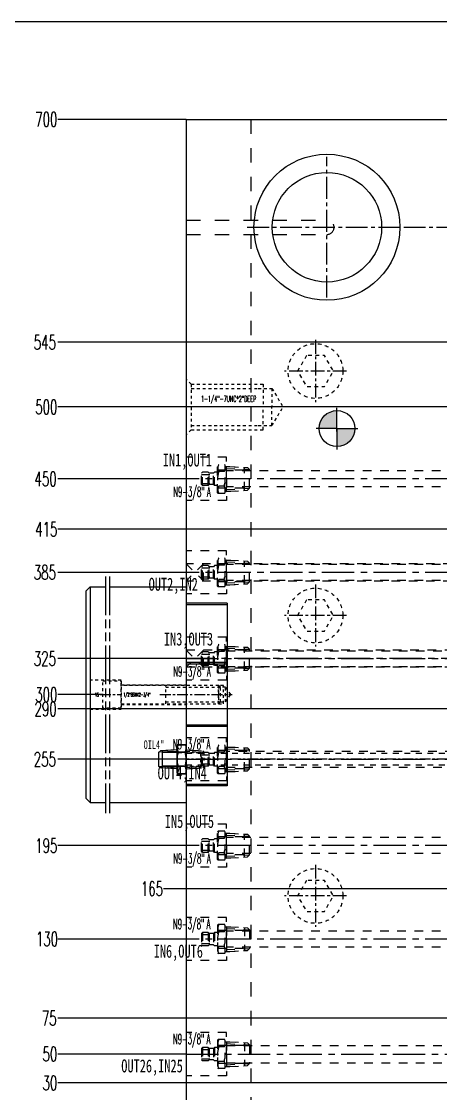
# Model space of a CAD drawing. Extents: x 14103 to 19353, y -3233 to 932.
# Drawn here: x 16540 to 16832, y 187 to 932 of the extents above; entities that cross this region are included whole.
import ezdxf

# ---------------------------------------------------------------- set-up
doc = ezdxf.new("R2010")
doc.units = 0
doc.header["$LTSCALE"] = 20
doc.header["$MEASUREMENT"] = 0
for name, pattern in [('CENTER', [0.6, 0.375, -0.075, 0.075, -0.075]), ('CENTER2', [28.575, 19.05, -3.175, 3.175, -3.175]), ('DASHED', [0.2, 0.1, -0.1]), ('HIDDEN', [0.2, 0.1, -0.1]), ('PHANTOM', [0.8, 0.45, -0.05, 0.1, -0.05, 0.1, -0.05])]:
    doc.linetypes.add(name, pattern=pattern)
doc.layers.get('DEFPOINTS').update_dxf_attribs({"linetype": 'CONTINUOUS'})
for name, color, linetype in [('CONTINUOUS', 7, 'CONTINUOUS'), ('DIM', 3, 'CONTINUOUS'), ('HIDDEN', 2, 'HIDDEN'), ('OIL', 7, 'CONTINUOUS'), ('SCREW', 7, 'CONTINUOUS'), ('WATER', 9, 'HIDDEN'), ('water-2', 7, 'CONTINUOUS')]:
    doc.layers.add(name, color=color, linetype=linetype)
doc.styles.add('lxy1', font='txt.shx', dxfattribs={"width": 0.5, "bigfont": 'bigfont.shx'})
doc.styles.add('lxy2', font='txt.shx', dxfattribs={"width": 0.6})
doc.styles.add('LXY4', font='simplex.shx', dxfattribs={"width": 0.7, "height": 6})
doc.styles.get("Standard").update_dxf_attribs({"font": 'txt.shx', "width": 0.5, "bigfont": 'hztxt.shx'})
doc.dimstyles.new('10', dxfattribs={"dimtxt": 10, "dimasz": 5, "dimexe": 2.5, "dimexo": 0, "dimgap": 1, "dimtad": 0, "dimdsep": 46, "dimtxsty": 'lxy2', "dimcen": -3, "dimclrd": 113, "dimclre": 113, "dimclrt": 3, "dimazin": 2, "dimtfac": 1, "dimtofl": 0, "dimtmove": 0, "dimatfit": 3, "dimfxl": 1, "dimtolj": 1, "dimtzin": 0, "dimarcsym": 0})

# ---------------------------------------------------------------- blocks, each defined once
blk = doc.blocks.new('AC_LXY_BLK12')
at = {"layer": 'SCREW', "color": 1, "linetype": 'CENTER'}
for p, q in [((0, 17), (0, -17)), ((17, 0), (-17, 0))]:
    blk.add_line(p, q, dxfattribs=at)
at = {"layer": 'SCREW', "color": 2, "linetype": 'HIDDEN', "flags": 128}
blk.add_lwpolyline([(-4.91, 8.5), (-9.81, 0), (-4.91, -8.5), (4.91, -8.5), (9.81, 0), (4.91, 8.5)], close=True, dxfattribs=at)
at = {"layer": 'SCREW', "color": 2, "linetype": 'HIDDEN'}
blk.add_circle((0, 0), 15, dxfattribs=at)
blk = doc.blocks.new('*D97')
at = {"layer": 'DEFPOINTS', "color": 0}
for p in [(16564.92, 864.09), (16654.36, 864.09), (17204.36, 164.09)]:
    blk.add_point(p, dxfattribs=at)
at = {"layer": 'DIM', "color": 113, "lineweight": -2}
blk.add_line((16654.36, 864.09), (16564.92, 864.09), dxfattribs=at)
at = {"layer": 'DIM', "color": 3, "insert": (16556.92, 864.09), "char_height": 10, "attachment_point": 5, "style": 'lxy2'}
blk.add_mtext('\\A1;700', dxfattribs=at)
blk = doc.blocks.new('*D88')
at = {"layer": 'DEFPOINTS', "color": 0}
for p in [(16564.92, 709.09), (16854.36, 709.09), (17204.36, 164.09)]:
    blk.add_point(p, dxfattribs=at)
at = {"layer": 'DIM', "color": 113, "lineweight": -2}
blk.add_line((16854.36, 709.09), (16564.92, 709.09), dxfattribs=at)
at = {"layer": 'DIM', "color": 3, "insert": (16555.92, 709.09), "char_height": 10, "attachment_point": 5, "style": 'lxy2'}
blk.add_mtext('\\A1;545', dxfattribs=at)
blk = doc.blocks.new('*D283')
at = {"layer": 'DEFPOINTS', "color": 0}
for p in [(16638.46, 329.09), (16877.93, 329.09), (17204.36, 164.09)]:
    blk.add_point(p, dxfattribs=at)
at = {"layer": 'DIM', "color": 113, "lineweight": -2}
blk.add_line((16877.93, 329.09), (16638.46, 329.09), dxfattribs=at)
at = {"layer": 'DIM', "color": 3, "insert": (16630.46, 329.09), "char_height": 10, "attachment_point": 5, "style": 'lxy2'}
blk.add_mtext('\\A1;165', dxfattribs=at)
blk = doc.blocks.new('*D101')
at = {"layer": 'DEFPOINTS', "color": 0}
for p in [(16564.92, 359.09), (16661.38, 359.09), (17204.36, 164.09)]:
    blk.add_point(p, dxfattribs=at)
at = {"layer": 'DIM', "color": 113, "lineweight": -2}
blk.add_line((16661.38, 359.09), (16564.92, 359.09), dxfattribs=at)
at = {"layer": 'DIM', "color": 3, "insert": (16556.92, 359.09), "char_height": 10, "attachment_point": 5, "style": 'lxy2'}
blk.add_mtext('\\A1;195', dxfattribs=at)
blk = doc.blocks.new('*D100')
at = {"layer": 'DEFPOINTS', "color": 0}
for p in [(16564.92, 419.09), (16654.36, 419.09), (17204.36, 164.09)]:
    blk.add_point(p, dxfattribs=at)
at = {"layer": 'DIM', "color": 113, "lineweight": -2}
blk.add_line((16654.36, 419.09), (16564.92, 419.09), dxfattribs=at)
at = {"layer": 'DIM', "color": 3, "insert": (16555.92, 419.09), "char_height": 10, "attachment_point": 5, "style": 'lxy2'}
blk.add_mtext('\\A1;255', dxfattribs=at)
blk = doc.blocks.new('*D99')
at = {"layer": 'DEFPOINTS', "color": 0}
for p in [(16564.92, 489.09), (16654.36, 489.09), (17204.36, 164.09)]:
    blk.add_point(p, dxfattribs=at)
at = {"layer": 'DIM', "color": 113, "lineweight": -2}
blk.add_line((16654.36, 489.09), (16564.92, 489.09), dxfattribs=at)
at = {"layer": 'DIM', "color": 3, "insert": (16555.92, 489.09), "char_height": 10, "attachment_point": 5, "style": 'lxy2'}
blk.add_mtext('\\A1;325', dxfattribs=at)
blk = doc.blocks.new('*D98')
at = {"layer": 'DEFPOINTS', "color": 0}
for p in [(16564.92, 549.09), (16661.38, 549.09), (17204.36, 164.09)]:
    blk.add_point(p, dxfattribs=at)
at = {"layer": 'DIM', "color": 113, "lineweight": -2}
blk.add_line((16661.38, 549.09), (16564.92, 549.09), dxfattribs=at)
at = {"layer": 'DIM', "color": 3, "insert": (16555.92, 549.09), "char_height": 10, "attachment_point": 5, "style": 'lxy2'}
blk.add_mtext('\\A1;385', dxfattribs=at)
blk = doc.blocks.new('*D96')
at = {"layer": 'DEFPOINTS', "color": 0}
for p in [(16564.92, 614.09), (16661.38, 614.09), (17204.36, 164.09)]:
    blk.add_point(p, dxfattribs=at)
at = {"layer": 'DIM', "color": 113, "lineweight": -2}
blk.add_line((16661.38, 614.09), (16564.92, 614.09), dxfattribs=at)
at = {"layer": 'DIM', "color": 3, "insert": (16556.42, 614.09), "char_height": 10, "attachment_point": 5, "style": 'lxy2'}
blk.add_mtext('\\A1;450', dxfattribs=at)
blk = doc.blocks.new('*D95')
at = {"layer": 'DEFPOINTS', "color": 0}
for p in [(16564.92, 464.09), (16596.36, 464.09), (17204.36, 164.09)]:
    blk.add_point(p, dxfattribs=at)
at = {"layer": 'DIM', "color": 113, "lineweight": -2}
blk.add_line((16596.36, 464.09), (16564.92, 464.09), dxfattribs=at)
at = {"layer": 'DIM', "color": 3, "insert": (16556.92, 464.09), "char_height": 10, "attachment_point": 5, "style": 'lxy2'}
blk.add_mtext('\\A1;300', dxfattribs=at)
blk = doc.blocks.new('*D94')
at = {"layer": 'DEFPOINTS', "color": 0}
for p in [(16564.92, 579.09), (16877.93, 579.09), (17204.36, 164.09)]:
    blk.add_point(p, dxfattribs=at)
at = {"layer": 'DIM', "color": 113, "lineweight": -2}
for p, q in [((16574.92, 579.09), (16564.92, 579.09)), ((16584.92, 579.09), (16574.92, 579.09)), ((16877.93, 579.09), (16584.92, 579.09))]:
    blk.add_line(p, q, dxfattribs=at)
at = {"layer": 'DIM', "color": 3, "insert": (16556.92, 579.09), "char_height": 10, "attachment_point": 5, "style": 'lxy2'}
blk.add_mtext('\\A1;415', dxfattribs=at)
blk = doc.blocks.new('*D89')
at = {"layer": 'DEFPOINTS', "color": 0}
for p in [(16564.92, 664.09), (16900.36, 664.09), (17204.36, 164.09)]:
    blk.add_point(p, dxfattribs=at)
at = {"layer": 'DIM', "color": 113, "lineweight": -2}
blk.add_line((16900.36, 664.09), (16564.92, 664.09), dxfattribs=at)
at = {"layer": 'DIM', "color": 3, "insert": (16556.92, 664.09), "char_height": 10, "attachment_point": 5, "style": 'lxy2'}
blk.add_mtext('\\A1;500', dxfattribs=at)
blk = doc.blocks.new('*D87')
at = {"layer": 'DEFPOINTS', "color": 0}
for p in [(16564.92, 454.09), (16924.36, 454.09), (17204.36, 164.09)]:
    blk.add_point(p, dxfattribs=at)
at = {"layer": 'DIM', "color": 113, "lineweight": -2}
blk.add_line((16924.36, 454.09), (16564.92, 454.09), dxfattribs=at)
at = {"layer": 'DIM', "color": 3, "insert": (16556.42, 454.09), "char_height": 10, "attachment_point": 5, "style": 'lxy2'}
blk.add_mtext('\\A1;290', dxfattribs=at)
blk = doc.blocks.new('*D256')
at = {"layer": 'DEFPOINTS', "color": 0}
for p in [(16564.92, 194.09), (16854.36, 194.09), (17204.36, 164.09)]:
    blk.add_point(p, dxfattribs=at)
at = {"layer": 'DIM', "color": 113, "lineweight": -2}
blk.add_line((16854.36, 194.09), (16564.92, 194.09), dxfattribs=at)
at = {"layer": 'DIM', "color": 3, "insert": (16559.42, 194.09), "char_height": 10, "attachment_point": 5, "style": 'lxy2'}
blk.add_mtext('\\A1;30', dxfattribs=at)
blk = doc.blocks.new('*D253')
at = {"layer": 'DEFPOINTS', "color": 0}
for p in [(16564.92, 214.09), (16654.36, 214.09), (17204.36, 164.09)]:
    blk.add_point(p, dxfattribs=at)
at = {"layer": 'DIM', "color": 113, "lineweight": -2}
blk.add_line((16654.36, 214.09), (16564.92, 214.09), dxfattribs=at)
at = {"layer": 'DIM', "color": 3, "insert": (16559.42, 214.09), "char_height": 10, "attachment_point": 5, "style": 'lxy2'}
blk.add_mtext('\\A1;50', dxfattribs=at)
blk = doc.blocks.new('*D102')
at = {"layer": 'DEFPOINTS', "color": 0}
for p in [(16564.92, 294.09), (16661.38, 294.09), (17204.36, 164.09)]:
    blk.add_point(p, dxfattribs=at)
at = {"layer": 'DIM', "color": 113, "lineweight": -2}
blk.add_line((16661.38, 294.09), (16564.92, 294.09), dxfattribs=at)
at = {"layer": 'DIM', "color": 3, "insert": (16557.42, 294.09), "char_height": 10, "attachment_point": 5, "style": 'lxy2'}
blk.add_mtext('\\A1;130', dxfattribs=at)
blk = doc.blocks.new('*D90')
at = {"layer": 'DEFPOINTS', "color": 0}
for p in [(16564.92, 239.09), (16899.36, 239.09), (17204.36, 164.09)]:
    blk.add_point(p, dxfattribs=at)
at = {"layer": 'DIM', "color": 113, "lineweight": -2}
blk.add_line((16899.36, 239.09), (16564.92, 239.09), dxfattribs=at)
at = {"layer": 'DIM', "color": 3, "insert": (16558.92, 239.09), "char_height": 10, "attachment_point": 5, "style": 'lxy2'}
blk.add_mtext('\\A1;75', dxfattribs=at)

msp = doc.modelspace()

# ---------------------------------------------------------------- hatches: boundary and pattern name
at = {"layer": 'CONTINUOUS'}
h = msp.add_hatch(color=4, dxfattribs=at)
h.paths.add_polyline_path([(16759.363, 661.59), (16759.363, 649.09), (16746.863, 649.09, -0.4142136)])
h.paths.add_polyline_path([(16759.363, 649.09), (16771.863, 649.09, -0.4142136), (16759.363, 636.59)])

# ---------------------------------------------------------------- linework, layer by layer
for p, q in [((16654.363, 864.09), (16654.363, -520.91)), ((16654.363, 864.09), (17754.363, 864.09)), ((16587.363, 539.09), (16584.363, 536.09)), ((16587.363, 539.09), (16587.363, 389.09)), ((16587.363, 539.09), (16598.041, 539.09)), ((16601.041, 539.09), (16654.363, 539.09)), ((16584.363, 536.09), (16584.363, 392.09)), ((16682.813, 527.59), (16654.363, 527.59)), ((16682.813, 526.59), (16654.363, 526.59)), ((16682.813, 527.59), (16682.813, 400.59)), ((16682.813, 486.315), (16654.363, 486.315)), ((16682.813, 485.315), (16654.363, 485.315)), ((16682.813, 442.865), (16654.363, 442.865)), ((16682.813, 441.865), (16654.363, 441.865)), ((16682.813, 401.59), (16654.363, 401.59)), ((16682.813, 400.59), (16654.363, 400.59)), ((16587.363, 389.09), (16584.363, 392.09)), ((16587.363, 389.09), (16598.041, 389.09)), ((16601.041, 389.09), (16654.363, 389.09))]:
    msp.add_line(p, q, dxfattribs=at)
at = {"layer": 'CONTINUOUS', "color": 1, "linetype": 'CENTER2', "ltscale": 0.04}
for p, q in [((16752.363, 740.207), (16752.363, 837.973)), ((16696.863, 789.09), (16807.863, 789.09)), ((16805.863, 789.09), (16916.863, 789.09))]:
    msp.add_line(p, q, dxfattribs=at)
at = {"layer": 'CONTINUOUS', "color": 85}
for p, q in [((16759.363, 649.09), (16759.363, 663.59)), ((16759.363, 649.09), (16744.863, 649.09)), ((16759.363, 647.09), (16759.363, 651.09)), ((16759.363, 649.09), (16759.363, 634.59)), ((16759.363, 649.09), (16773.863, 649.09))]:
    msp.add_line(p, q, dxfattribs=at)
at = {"layer": 'CONTINUOUS', "color": 2, "linetype": 'PHANTOM', "ltscale": 3}
for p, q in [((16598.041, 546.284), (16598.041, 381.579)), ((16601.041, 546.284), (16601.041, 381.579))]:
    msp.add_line(p, q, dxfattribs=at)
at = {"layer": 'CONTINUOUS'}
for radius in [50.8, 38.1]:
    msp.add_circle((16752.363, 789.09), radius, dxfattribs=at)
at = {"layer": 'CONTINUOUS', "color": 4}
msp.add_circle((16759.363, 649.09), 12.5, dxfattribs=at)
at = {"layer": 'DIM'}
msp.add_lwpolyline([(14103.26, 932.193), (17841.354, 932.193), (17841.354, -1843.388), (14103.26, -1843.388)], close=True, dxfattribs=at)
at = {"layer": 'HIDDEN', "ltscale": 5}
for p, q in [((16699.363, 864.09), (16699.363, -535.91)), ((16654.363, 794.09), (16752.363, 794.09)), ((16654.363, 784.09), (16752.363, 784.09))]:
    msp.add_line(p, q, dxfattribs=at)
msp.add_arc((16752.363, 789.09), 5, 270, 90, dxfattribs=at)
at = {"layer": 'OIL', "color": 4, "linetype": 'ByBlock'}
for p, q in [((16635.378, 423.962), (16636.377, 425.014)), ((16647.378, 425.59), (16636.377, 425.014)), ((16645.588, 425.52), (16637.853, 425.114)), ((16637.853, 413.066), (16637.853, 425.114)), ((16647.974, 428.775), (16648.37, 429.172)), ((16647.974, 409.405), (16647.974, 428.775)), ((16653.966, 429.172), (16648.37, 429.172)), ((16648.37, 429.172), (16653.966, 429.172)), ((16654.363, 428.775), (16653.966, 429.172)), ((16654.363, 409.405), (16654.363, 428.775)), ((16647.431, 424.592), (16635.378, 423.96)), ((16635.378, 414.219), (16635.378, 423.962)), ((16653.019, 423.786), (16637.853, 423.786)), ((16653.569, 424.131), (16648.767, 424.131)), ((16647.431, 413.589), (16635.378, 414.22)), ((16636.377, 413.167), (16635.378, 414.219)), ((16647.378, 412.59), (16636.377, 413.167)), ((16653.019, 414.394), (16637.853, 414.394)), ((16645.588, 412.661), (16637.853, 413.066)), ((16653.569, 414.049), (16648.767, 414.049)), ((16647.974, 409.405), (16648.37, 409.008)), ((16653.966, 409.008), (16648.37, 409.008)), ((16648.37, 409.008), (16653.966, 409.008)), ((16654.363, 409.405), (16653.966, 409.008))]:
    msp.add_line(p, q, dxfattribs=at)
at = {"layer": 'OIL', "color": 4, "linetype": 'DASHED'}
for p, q in [((16654.958, 425.59), (16665.959, 425.014)), ((16656.749, 425.52), (16664.483, 425.114)), ((16664.483, 413.066), (16664.483, 425.114)), ((16666.958, 423.962), (16665.959, 425.014)), ((16649.317, 423.786), (16664.483, 423.786)), ((16654.906, 424.592), (16666.958, 423.96)), ((16666.958, 414.219), (16666.958, 423.962)), ((16649.317, 414.394), (16664.483, 414.394)), ((16654.906, 413.589), (16666.958, 414.22)), ((16654.958, 412.59), (16665.959, 413.167)), ((16656.749, 412.661), (16664.483, 413.066)), ((16665.959, 413.167), (16666.958, 414.219))]:
    msp.add_line(p, q, dxfattribs=at)
at = {"layer": 'OIL', "color": 1, "linetype": 'CENTER'}
msp.add_line((17076.442, 419.09), (16626.363, 419.09), dxfattribs=at)
at = {"layer": 'OIL', "color": 4, "linetype": 'DASHED', "ltscale": 2}
for p, q in [((17074.363, 423.09), (16654.363, 423.09)), ((17074.363, 415.09), (16654.363, 415.09))]:
    msp.add_line(p, q, dxfattribs=at)
at = {"layer": 'OIL', "color": 4, "linetype": 'ByBlock'}
for centre, radius, start, end in [((16653.838, 426.652), 5.663, 153.569873, 206.430127), ((16648.679, 427.052), 5.696, 329.14697, 21.849855), ((16664.378, 419.09), 16.404, 162.103449, 197.896551), ((16637.958, 419.09), 16.404, 342.103449, 17.896551), ((16653.838, 411.529), 5.663, 153.569873, 206.430127), ((16648.679, 411.128), 5.696, 338.150145, 30.85303)]:
    msp.add_arc(centre, radius, start, end, dxfattribs=at)
at = {"layer": 'SCREW', "color": 2, "linetype": 'HIDDEN'}
for p, q in [((16657.863, 679.965), (16654.363, 683.465)), ((16657.863, 679.965), (16657.863, 648.215)), ((16657.863, 677.065), (16704.466, 677.065)), ((16714.053, 677.065), (16714.053, 664.09)), ((16714.053, 651.115), (16714.053, 664.09)), ((16657.863, 651.115), (16704.466, 651.115)), ((16657.863, 648.215), (16654.363, 644.715)), ((16609.063, 470.94), (16654.363, 470.94)), ((16640.113, 457.74), (16640.113, 470.44)), ((16676.943, 457.74), (16676.943, 470.44)), ((16640.113, 469.17), (16678.213, 469.17)), ((16681.713, 459.01), (16681.713, 469.17)), ((16609.063, 457.24), (16654.363, 457.24)), ((16640.113, 459.01), (16678.213, 459.01))]:
    msp.add_line(p, q, dxfattribs=at)
at = {"layer": 'SCREW', "color": 1, "linetype": 'CENTER'}
for p, q in [((16725.316, 664.09), (16648.029, 664.09)), ((16594.363, 464.09), (16609.063, 464.09)), ((16636.063, 464.09), (16686.379, 464.09))]:
    msp.add_line(p, q, dxfattribs=at)
at = {"layer": 'SCREW', "color": 2, "linetype": 'HIDDEN'}
for points in [[(16657.858, 679.97), (16707.863, 679.97), (16707.863, 664.09)], [(16704.466, 677.065), (16714.053, 677.065), (16721.772, 664.09)], [(16657.858, 648.21), (16707.863, 648.21), (16707.863, 664.09)], [(16704.466, 651.115), (16714.053, 651.115), (16721.772, 664.09)], [(16587.363, 454.065), (16609.063, 454.065), (16609.063, 474.115), (16587.363, 474.115)], [(16609.063, 454.565), (16596.363, 454.565), (16596.363, 473.615), (16609.063, 473.615), (16609.063, 454.565)], [(16609.063, 457.74), (16676.943, 457.74), (16678.213, 459.01), (16678.213, 469.17), (16676.943, 470.44), (16609.063, 470.44)], [(16676.943, 457.74), (16680.213, 457.74), (16680.213, 470.44), (16676.943, 470.44), (16676.943, 457.74)], [(16678.213, 459.01), (16681.713, 459.01), (16685.379, 464.09), (16681.713, 469.17), (16678.213, 469.17)]]:
    msp.add_lwpolyline(points, dxfattribs=at)
at = {"layer": 'WATER', "color": 114, "linetype": 'HIDDEN', "ltscale": 3}
for p, q in [((16682.363, 629.09), (16654.363, 629.09)), ((16682.363, 614.09), (16682.363, 629.09)), ((16665.663, 618.789), (16664.9, 618.026)), ((16665.663, 609.391), (16665.663, 618.789)), ((16669.626, 618.789), (16665.663, 618.789)), ((16669.626, 609.391), (16669.626, 618.789)), ((16669.626, 618.789), (16670.389, 618.026)), ((16674.035, 618.789), (16673.272, 618.026)), ((16674.035, 609.391), (16674.035, 618.789)), ((16676.196, 618.789), (16674.035, 618.789)), ((16676.196, 604.405), (16676.196, 623.775)), ((16676.196, 620.351), (16695.063, 620.351)), ((16680.775, 619.131), (16676.99, 619.131)), ((16681.548, 622.663), (16684.75, 622.663)), ((16682.293, 621.426), (16698.363, 620.584)), ((16682.363, 622.757), (16697.031, 621.989)), ((16682.363, 605.518), (16682.363, 622.663)), ((16684.75, 622.663), (16695.063, 622.122)), ((16695.063, 606.058), (16695.063, 622.122)), ((16698.363, 620.585), (16697.031, 621.989)), ((16698.363, 607.595), (16698.363, 620.585)), ((16664.9, 610.154), (16664.9, 618.026)), ((16673.272, 618.053), (16670.389, 618.053)), ((16670.389, 610.154), (16670.389, 618.026)), ((16673.272, 610.154), (16673.272, 618.026)), ((16682.363, 614.09), (16682.363, 599.09)), ((16665.663, 609.391), (16664.9, 610.154)), ((16669.626, 609.391), (16665.663, 609.391)), ((16669.626, 609.391), (16670.389, 610.154)), ((16673.272, 610.128), (16670.389, 610.128)), ((16674.035, 609.391), (16673.272, 610.154)), ((16676.196, 609.391), (16674.035, 609.391)), ((16676.196, 607.829), (16695.063, 607.829)), ((16676.196, 604.405), (16676.593, 604.008)), ((16681.172, 604.008), (16676.593, 604.008)), ((16680.775, 609.049), (16676.99, 609.049)), ((16681.548, 605.518), (16684.75, 605.518)), ((16682.293, 606.755), (16698.363, 607.597)), ((16682.363, 605.423), (16697.031, 606.192)), ((16684.75, 605.518), (16695.063, 606.058)), ((16697.031, 606.192), (16698.363, 607.595)), ((16682.363, 599.09), (16654.363, 599.09)), ((16682.363, 504.09), (16654.363, 504.09)), ((16682.363, 489.09), (16682.363, 504.09)), ((16665.663, 493.789), (16664.9, 493.026)), ((16664.9, 485.154), (16664.9, 493.026)), ((16669.626, 493.789), (16665.663, 493.789)), ((16665.663, 484.391), (16665.663, 493.789)), ((16669.626, 493.789), (16670.389, 493.026)), ((16669.626, 484.391), (16669.626, 493.789)), ((16673.272, 493.053), (16670.389, 493.053)), ((16670.389, 485.154), (16670.389, 493.026)), ((16674.035, 493.789), (16673.272, 493.026)), ((16673.272, 485.154), (16673.272, 493.026)), ((16676.196, 493.789), (16674.035, 493.789)), ((16674.035, 484.391), (16674.035, 493.789)), ((16676.196, 479.405), (16676.196, 498.775)), ((16676.196, 495.351), (16695.063, 495.351)), ((16680.775, 494.131), (16676.99, 494.131)), ((16681.548, 497.663), (16684.75, 497.663)), ((16682.293, 496.426), (16698.363, 495.584)), ((16682.363, 497.757), (16697.031, 496.989)), ((16682.363, 480.518), (16682.363, 497.663)), ((16684.75, 497.663), (16695.063, 497.122)), ((16695.063, 481.058), (16695.063, 497.122)), ((16698.363, 495.585), (16697.031, 496.989)), ((16698.363, 482.595), (16698.363, 495.585)), ((16665.663, 484.391), (16664.9, 485.154)), ((16669.626, 484.391), (16670.389, 485.154)), ((16673.272, 485.128), (16670.389, 485.128)), ((16674.035, 484.391), (16673.272, 485.154)), ((16682.363, 489.09), (16682.363, 474.09)), ((16669.626, 484.391), (16665.663, 484.391)), ((16676.196, 484.391), (16674.035, 484.391)), ((16676.196, 482.829), (16695.063, 482.829)), ((16676.196, 479.405), (16676.593, 479.008)), ((16681.172, 479.008), (16676.593, 479.008)), ((16680.775, 484.049), (16676.99, 484.049)), ((16681.548, 480.518), (16684.75, 480.518)), ((16682.293, 481.755), (16698.363, 482.597)), ((16682.363, 480.423), (16697.031, 481.192)), ((16684.75, 480.518), (16695.063, 481.058)), ((16697.031, 481.192), (16698.363, 482.595)), ((16682.363, 474.09), (16654.363, 474.09)), ((16682.363, 474.09), (16654.363, 474.09)), ((16682.363, 374.09), (16654.363, 374.09)), ((16682.363, 359.09), (16682.363, 374.09)), ((16676.196, 368.775), (16676.593, 369.172)), ((16676.196, 349.405), (16676.196, 368.775)), ((16676.196, 365.351), (16695.063, 365.351)), ((16681.172, 369.172), (16676.593, 369.172)), ((16681.548, 367.663), (16684.75, 367.663)), ((16682.293, 366.426), (16698.363, 365.584)), ((16682.363, 367.757), (16697.031, 366.989)), ((16682.363, 350.518), (16682.363, 367.663)), ((16684.75, 367.663), (16695.063, 367.122)), ((16695.063, 351.058), (16695.063, 367.122)), ((16698.363, 365.585), (16697.031, 366.989)), ((16698.363, 352.595), (16698.363, 365.585)), ((16665.663, 363.789), (16664.9, 363.026)), ((16664.9, 355.154), (16664.9, 363.026)), ((16665.663, 354.391), (16665.663, 363.789)), ((16669.626, 363.789), (16665.663, 363.789)), ((16669.626, 354.391), (16669.626, 363.789)), ((16669.626, 363.789), (16670.389, 363.026)), ((16673.272, 363.053), (16670.389, 363.053)), ((16670.389, 355.154), (16670.389, 363.026)), ((16674.035, 363.789), (16673.272, 363.026)), ((16673.272, 355.154), (16673.272, 363.026)), ((16674.035, 354.391), (16674.035, 363.789)), ((16676.196, 363.789), (16674.035, 363.789)), ((16680.775, 364.131), (16676.99, 364.131)), ((16682.363, 359.09), (16682.363, 344.09)), ((16665.663, 354.391), (16664.9, 355.154)), ((16669.626, 354.391), (16665.663, 354.391)), ((16669.626, 354.391), (16670.389, 355.154)), ((16673.272, 355.128), (16670.389, 355.128)), ((16674.035, 354.391), (16673.272, 355.154)), ((16676.196, 354.391), (16674.035, 354.391)), ((16676.196, 352.829), (16695.063, 352.829)), ((16680.775, 354.049), (16676.99, 354.049)), ((16681.548, 350.518), (16684.75, 350.518)), ((16682.293, 351.755), (16698.363, 352.597)), ((16682.363, 350.423), (16697.031, 351.192)), ((16684.75, 350.518), (16695.063, 351.058)), ((16697.031, 351.192), (16698.363, 352.595)), ((16682.363, 344.09), (16654.363, 344.09)), ((16676.196, 349.405), (16676.593, 349.008)), ((16681.172, 349.008), (16676.593, 349.008))]:
    msp.add_line(p, q, dxfattribs=at)
at = {"layer": 'WATER', "linetype": 'HIDDEN', "ltscale": 3}
for p, q in [((16879.363, 619.65), (16682.363, 619.65)), ((16879.363, 608.53), (16682.363, 608.53)), ((16879.363, 554.65), (16682.363, 554.65)), ((16879.363, 543.53), (16682.363, 543.53)), ((16682.363, 494.65), (16998.697, 494.65)), ((16682.363, 483.53), (16996.046, 483.53)), ((16864.788, 424.65), (16682.363, 424.65)), ((16682.363, 413.53), (16998.697, 413.53)), ((16879.363, 364.65), (16682.363, 364.65)), ((16879.363, 353.53), (16682.363, 353.53)), ((16879.363, 299.65), (16682.363, 299.65)), ((16879.363, 288.53), (16682.363, 288.53))]:
    msp.add_line(p, q, dxfattribs=at)
at = {"layer": 'WATER', "color": 1, "linetype": 'CENTER', "ltscale": 3}
for p, q in [((16879.363, 614.09), (16661.377, 614.09)), ((16879.363, 549.09), (16661.377, 549.09)), ((16654.363, 489.09), (16998.697, 489.09)), ((16654.363, 419.09), (16998.697, 419.09)), ((16879.363, 359.09), (16661.377, 359.09)), ((16879.363, 294.09), (16661.377, 294.09))]:
    msp.add_line(p, q, dxfattribs=at)
at = {"layer": 'WATER', "color": 11, "linetype": 'HIDDEN', "ltscale": 3}
for p, q in [((16682.363, 564.09), (16654.363, 564.09)), ((16682.363, 549.09), (16682.363, 564.09)), ((16665.663, 553.789), (16664.9, 553.026)), ((16664.9, 545.154), (16664.9, 553.026)), ((16665.663, 544.391), (16665.663, 553.789)), ((16669.626, 553.789), (16665.663, 553.789)), ((16669.626, 544.391), (16669.626, 553.789)), ((16669.626, 553.789), (16670.389, 553.026)), ((16673.272, 553.053), (16670.389, 553.053)), ((16670.389, 545.154), (16670.389, 553.026)), ((16674.035, 553.789), (16673.272, 553.026)), ((16673.272, 545.154), (16673.272, 553.026)), ((16674.035, 544.391), (16674.035, 553.789)), ((16676.196, 553.789), (16674.035, 553.789)), ((16676.196, 539.405), (16676.196, 558.775)), ((16676.196, 555.351), (16695.063, 555.351)), ((16680.775, 554.131), (16676.99, 554.131)), ((16681.548, 557.663), (16684.75, 557.663)), ((16682.293, 556.426), (16698.363, 555.584)), ((16682.363, 557.757), (16697.031, 556.989)), ((16682.363, 540.518), (16682.363, 557.663)), ((16684.75, 557.663), (16695.063, 557.122)), ((16695.063, 541.058), (16695.063, 557.122)), ((16698.363, 555.585), (16697.031, 556.989)), ((16698.363, 542.595), (16698.363, 555.585)), ((16665.663, 544.391), (16664.9, 545.154)), ((16669.626, 544.391), (16665.663, 544.391)), ((16669.626, 544.391), (16670.389, 545.154)), ((16673.272, 545.128), (16670.389, 545.128)), ((16674.035, 544.391), (16673.272, 545.154)), ((16676.196, 544.391), (16674.035, 544.391)), ((16682.363, 549.09), (16682.363, 534.09)), ((16676.196, 542.829), (16695.063, 542.829)), ((16676.196, 539.405), (16676.593, 539.008)), ((16681.172, 539.008), (16676.593, 539.008)), ((16680.775, 544.049), (16676.99, 544.049)), ((16681.548, 540.518), (16684.75, 540.518)), ((16682.293, 541.755), (16698.363, 542.597)), ((16682.363, 540.423), (16697.031, 541.192)), ((16684.75, 540.518), (16695.063, 541.058)), ((16697.031, 541.192), (16698.363, 542.595)), ((16682.363, 534.09), (16654.363, 534.09)), ((16682.363, 434.09), (16654.363, 434.09)), ((16682.363, 419.09), (16682.363, 434.09)), ((16676.196, 409.405), (16676.196, 428.775)), ((16676.196, 425.351), (16695.063, 425.351)), ((16681.548, 427.663), (16684.75, 427.663)), ((16682.293, 426.426), (16698.363, 425.584)), ((16682.363, 427.757), (16697.031, 426.989)), ((16682.363, 410.518), (16682.363, 427.663)), ((16684.75, 427.663), (16695.063, 427.122)), ((16695.063, 411.058), (16695.063, 427.122)), ((16698.363, 425.585), (16697.031, 426.989)), ((16698.363, 412.595), (16698.363, 425.585)), ((16665.663, 423.789), (16664.9, 423.026)), ((16664.9, 415.154), (16664.9, 423.026)), ((16665.663, 414.391), (16665.663, 423.789)), ((16669.626, 423.789), (16665.663, 423.789)), ((16669.626, 414.391), (16669.626, 423.789)), ((16669.626, 423.789), (16670.389, 423.026)), ((16673.272, 423.053), (16670.389, 423.053)), ((16670.389, 415.154), (16670.389, 423.026)), ((16674.035, 423.789), (16673.272, 423.026)), ((16673.272, 415.154), (16673.272, 423.026)), ((16674.035, 414.391), (16674.035, 423.789)), ((16676.196, 423.789), (16674.035, 423.789)), ((16680.775, 424.131), (16676.99, 424.131)), ((16682.363, 419.09), (16682.363, 404.09)), ((16665.663, 414.391), (16664.9, 415.154)), ((16669.626, 414.391), (16665.663, 414.391)), ((16669.626, 414.391), (16670.389, 415.154)), ((16673.272, 415.128), (16670.389, 415.128)), ((16674.035, 414.391), (16673.272, 415.154)), ((16676.196, 414.391), (16674.035, 414.391)), ((16676.196, 412.829), (16695.063, 412.829)), ((16680.775, 414.049), (16676.99, 414.049)), ((16681.548, 410.518), (16684.75, 410.518)), ((16682.293, 411.755), (16698.363, 412.597)), ((16682.363, 410.423), (16697.031, 411.192)), ((16684.75, 410.518), (16695.063, 411.058)), ((16697.031, 411.192), (16698.363, 412.595)), ((16682.363, 404.09), (16654.363, 404.09)), ((16682.363, 404.09), (16654.363, 404.09)), ((16676.196, 409.405), (16676.593, 409.008)), ((16681.172, 409.008), (16676.593, 409.008)), ((16682.363, 309.09), (16654.363, 309.09)), ((16682.363, 294.09), (16682.363, 309.09)), ((16665.663, 298.789), (16664.9, 298.026)), ((16669.626, 298.789), (16665.663, 298.789)), ((16665.663, 298.789), (16665.663, 289.391)), ((16669.626, 298.789), (16670.389, 298.026)), ((16669.626, 298.789), (16669.626, 289.391)), ((16674.035, 298.789), (16673.272, 298.026)), ((16676.196, 298.789), (16674.035, 298.789)), ((16674.035, 298.789), (16674.035, 289.391)), ((16676.196, 303.775), (16676.593, 304.172)), ((16676.196, 303.775), (16676.196, 284.405)), ((16676.196, 300.351), (16695.063, 300.351)), ((16681.172, 304.172), (16676.593, 304.172)), ((16680.775, 299.131), (16676.99, 299.131)), ((16681.548, 302.663), (16684.75, 302.663)), ((16682.293, 301.426), (16698.363, 300.584)), ((16682.363, 302.757), (16697.031, 301.989)), ((16682.363, 302.663), (16682.363, 285.518)), ((16684.75, 302.663), (16695.063, 302.122)), ((16695.063, 302.122), (16695.063, 286.058)), ((16697.031, 301.989), (16698.363, 300.585)), ((16698.363, 300.585), (16698.363, 287.595)), ((16664.9, 298.026), (16664.9, 290.154)), ((16673.272, 298.053), (16670.389, 298.053)), ((16670.389, 298.026), (16670.389, 290.154)), ((16673.272, 298.026), (16673.272, 290.154)), ((16682.363, 294.09), (16682.363, 279.09)), ((16665.663, 289.391), (16664.9, 290.154)), ((16669.626, 289.391), (16665.663, 289.391)), ((16669.626, 289.391), (16670.389, 290.154)), ((16673.272, 290.128), (16670.389, 290.128)), ((16674.035, 289.391), (16673.272, 290.154)), ((16676.196, 289.391), (16674.035, 289.391)), ((16676.196, 287.829), (16695.063, 287.829)), ((16676.196, 284.405), (16676.593, 284.008)), ((16681.172, 284.008), (16676.593, 284.008)), ((16680.775, 289.049), (16676.99, 289.049)), ((16681.548, 285.518), (16684.75, 285.518)), ((16682.293, 286.755), (16698.363, 287.597)), ((16682.363, 285.423), (16697.031, 286.192)), ((16684.75, 285.518), (16695.063, 286.058)), ((16698.363, 287.595), (16697.031, 286.192)), ((16682.363, 279.09), (16654.363, 279.09))]:
    msp.add_line(p, q, dxfattribs=at)
at = {"layer": 'WATER', "color": 114, "linetype": 'HIDDEN', "ltscale": 3}
for points in [[(16664.9, 617.265), (16676.196, 617.265)], [(16664.9, 610.915), (16676.196, 610.915)], [(16664.9, 492.265), (16676.196, 492.265)], [(16664.9, 485.915), (16676.196, 485.915)], [(16664.9, 362.265), (16676.196, 362.265)], [(16664.9, 355.915), (16676.196, 355.915)]]:
    msp.add_lwpolyline(points, dxfattribs=at)
at = {"layer": 'WATER', "color": 11, "linetype": 'HIDDEN', "ltscale": 3}
for points in [[(16664.9, 552.265), (16676.196, 552.265)], [(16664.9, 545.915), (16676.196, 545.915)], [(16664.9, 422.265), (16676.196, 422.265)], [(16664.9, 415.915), (16676.196, 415.915)], [(16664.9, 297.265), (16676.196, 297.265)], [(16664.9, 290.915), (16676.196, 290.915)]]:
    msp.add_lwpolyline(points, dxfattribs=at)
at = {"layer": 'WATER', "color": 114, "linetype": 'HIDDEN', "ltscale": 3}
for centre, radius, start, end in [((16692.6, 614.09), 16.404, 162.103449, 197.896551), ((16682.061, 621.652), 5.663, 153.569873, 206.430127), ((16675.885, 622.052), 5.696, 329.14697, 21.849855), ((16665.165, 614.09), 16.404, 342.103449, 17.896551), ((16682.061, 606.529), 5.663, 153.569873, 206.430127), ((16675.885, 606.128), 5.696, 338.150145, 30.85303), ((16692.6, 489.09), 16.404, 162.103449, 197.896551), ((16682.061, 496.652), 5.663, 153.569873, 206.430127), ((16675.885, 497.052), 5.696, 329.14697, 21.849855), ((16665.165, 489.09), 16.404, 342.103449, 17.896551), ((16682.061, 481.529), 5.663, 153.569873, 206.430127), ((16675.885, 481.128), 5.696, 338.150145, 30.85303), ((16682.061, 366.652), 5.663, 153.569873, 206.430127), ((16675.885, 367.052), 5.696, 329.14697, 21.849855), ((16692.6, 359.09), 16.404, 162.103449, 197.896551), ((16665.165, 359.09), 16.404, 342.103449, 17.896551), ((16682.061, 351.529), 5.663, 153.569873, 206.430127), ((16675.885, 351.128), 5.696, 338.150145, 30.85303)]:
    msp.add_arc(centre, radius, start, end, dxfattribs=at)
at = {"layer": 'WATER', "color": 11, "linetype": 'HIDDEN', "ltscale": 3}
for centre, radius, start, end in [((16682.061, 556.652), 5.663, 153.569873, 206.430127), ((16675.885, 557.052), 5.696, 329.14697, 21.849855), ((16692.6, 549.09), 16.404, 162.103449, 197.896551), ((16665.165, 549.09), 16.404, 342.103449, 17.896551), ((16682.061, 541.529), 5.663, 153.569873, 206.430127), ((16675.885, 541.128), 5.696, 338.150145, 30.85303), ((16682.061, 426.652), 5.663, 153.569873, 206.430127), ((16675.885, 427.052), 5.696, 329.14697, 21.849855), ((16692.6, 419.09), 16.404, 162.103449, 197.896551), ((16665.165, 419.09), 16.404, 342.103449, 17.896551), ((16682.061, 411.529), 5.663, 153.569873, 206.430127), ((16675.885, 411.128), 5.696, 338.150145, 30.85303), ((16692.6, 294.09), 16.404, 162.103449, 197.896551), ((16682.061, 301.652), 5.663, 153.569873, 206.430127), ((16675.885, 302.052), 5.696, 329.14697, 21.849855), ((16665.165, 294.09), 16.404, 342.103449, 17.896551), ((16682.061, 286.529), 5.663, 153.569873, 206.430127), ((16675.885, 286.128), 5.696, 338.150145, 30.85303)]:
    msp.add_arc(centre, radius, start, end, dxfattribs=at)
at = {"layer": 'water-2', "color": 11, "linetype": 'HIDDEN', "ltscale": 3}
for p, q in [((16983.363, 555.09), (16654.363, 555.09)), ((16654.363, 555.09), (16666.363, 543.09)), ((16666.363, 555.09), (16654.363, 543.09)), ((16666.363, 543.09), (16666.363, 555.09)), ((16983.363, 543.09), (16654.363, 543.09)), ((17008.363, 495.09), (16654.363, 495.09)), ((16654.363, 495.09), (16666.363, 483.09)), ((16666.363, 495.09), (16654.363, 483.09)), ((16666.363, 483.09), (16666.363, 495.09)), ((17008.363, 483.09), (16654.363, 483.09)), ((16682.363, 229.091), (16654.363, 229.091)), ((16676.196, 223.776), (16676.593, 224.173)), ((16676.196, 223.776), (16676.196, 204.405)), ((16681.172, 224.173), (16676.593, 224.173)), ((16682.363, 214.091), (16682.363, 229.091)), ((16665.663, 218.79), (16664.9, 218.027)), ((16664.9, 218.027), (16664.9, 210.154)), ((16669.626, 218.79), (16665.663, 218.79)), ((16665.663, 218.79), (16665.663, 209.392)), ((16669.626, 218.79), (16670.389, 218.027)), ((16669.626, 218.79), (16669.626, 209.392)), ((16673.272, 218.053), (16670.389, 218.053)), ((16670.389, 218.027), (16670.389, 210.154)), ((16674.035, 218.79), (16673.272, 218.027)), ((16673.272, 218.027), (16673.272, 210.154)), ((16676.196, 218.79), (16674.035, 218.79)), ((16674.035, 218.79), (16674.035, 209.392)), ((16676.196, 220.352), (16695.063, 220.352)), ((16680.775, 219.132), (16676.99, 219.132)), ((16681.548, 222.663), (16684.75, 222.663)), ((16682.293, 221.426), (16698.363, 220.584)), ((16682.363, 222.758), (16697.031, 221.989)), ((16682.363, 222.663), (16682.363, 205.518)), ((16682.363, 220.091), (17008.363, 220.091)), ((16684.75, 222.663), (16695.063, 222.123)), ((16695.063, 222.123), (16695.063, 206.059)), ((16697.031, 221.989), (16698.363, 220.586)), ((16698.363, 220.586), (16698.363, 207.595)), ((16665.663, 209.392), (16664.9, 210.154)), ((16669.626, 209.392), (16665.663, 209.392)), ((16669.626, 209.392), (16670.389, 210.154)), ((16673.272, 210.128), (16670.389, 210.128)), ((16674.035, 209.392), (16673.272, 210.154)), ((16676.196, 209.392), (16674.035, 209.392)), ((16680.775, 209.05), (16676.99, 209.05)), ((16682.363, 214.091), (16682.363, 199.091)), ((16676.196, 207.829), (16695.063, 207.829)), ((16676.196, 204.405), (16676.593, 204.009)), ((16681.172, 204.009), (16676.593, 204.009)), ((16681.548, 205.518), (16684.75, 205.518)), ((16682.293, 206.755), (16698.363, 207.597)), ((16682.363, 208.091), (17020.363, 208.091)), ((16682.363, 205.424), (16697.031, 206.192)), ((16684.75, 205.518), (16695.063, 206.059)), ((16698.363, 207.595), (16697.031, 206.192)), ((16682.363, 199.091), (16654.363, 199.091))]:
    msp.add_line(p, q, dxfattribs=at)
at = {"layer": 'water-2', "color": 1, "linetype": 'CENTER', "ltscale": 3}
for p, q in [((17419.363, 549.09), (16654.363, 549.09)), ((17394.363, 489.09), (16654.363, 489.09)), ((16654.363, 214.091), (17014.363, 214.091))]:
    msp.add_line(p, q, dxfattribs=at)
at = {"layer": 'water-2', "color": 11, "linetype": 'HIDDEN', "ltscale": 3}
for points in [[(16664.9, 217.266), (16676.196, 217.266)], [(16664.9, 210.916), (16676.196, 210.916)]]:
    msp.add_lwpolyline(points, dxfattribs=at)
for centre, radius, start, end in [((16682.061, 221.652), 5.663, 153.569873, 206.430127), ((16675.885, 222.053), 5.696, 329.14697, 21.849855), ((16692.6, 214.091), 16.404, 162.103449, 197.896551), ((16665.165, 214.091), 16.404, 342.103449, 17.896551), ((16682.061, 206.529), 5.663, 153.569873, 206.430127), ((16675.885, 206.129), 5.696, 338.150145, 30.85303)]:
    msp.add_arc(centre, radius, start, end, dxfattribs=at)

# ---------------------------------------------------------------- block references
at = {"layer": 'SCREW', "xscale": 1.27, "yscale": 1.27, "zscale": 1.27}
for p in [(16744.363, 689.09), (16744.363, 519.09), (16744.363, 324.09)]:
    msp.add_blockref('AC_LXY_BLK12', p, dxfattribs=at)

# ---------------------------------------------------------------- texts
at = {"layer": 'OIL', "color": 4, "linetype": 'ByBlock', "insert": (16639.026, 426.151), "char_height": 6, "width": 21.76, "attachment_point": 9, "style": 'LXY4'}
msp.add_mtext('{\\f宋体|b0|i0|c134|p2;OIL4"}', dxfattribs=at)
at = {"layer": 'SCREW', "color": 3, "linetype": 'ByBlock', "width": 0.5}
msp.add_text('1-1/4"-7UNC*2"DEEP', height=4, dxfattribs=at).set_placement((16664.692, 667.747))
at = {"layer": 'SCREW', "color": 114, "style": 'lxy1', "width": 0.5}
for s, p in [('V5', (16591.068, 462.84)), ('1/2"BSWX2-3/4"', (16610.729, 462.84))]:
    msp.add_text(s, height=2.5, dxfattribs=at).set_placement(p)
at = {"layer": 'WATER', "color": 114, "char_height": 9, "width": 21.76, "attachment_point": 9, "style": 'LXY4'}
for s, insert in [('{\\f宋体|b0|i0|c134|p2;IN1,OUT1}', (16672.315, 620.41)), ('{\\f宋体|b0|i0|c134|p2;IN3,OUT3}', (16673.101, 495.879)), ('{\\f宋体|b0|i0|c134|p2;IN5,OUT5}', (16673.742, 369.108))]:
    msp.add_mtext(s, dxfattribs=dict(at, insert=insert))
at = {"layer": 'WATER', "color": 114, "linetype": 'HIDDEN', "ltscale": 3, "char_height": 7, "width": 33.99, "attachment_point": 5}
for insert in [(16658.38, 603.99), (16658.38, 478.99), (16658.38, 348.99)]:
    msp.add_mtext('N9-3/8"{\\fProxy 1|b1|i1|c134|p8; }A', dxfattribs=dict(at, insert=insert))
at = {"layer": 'WATER', "color": 11, "linetype": 'HIDDEN', "ltscale": 3, "char_height": 9, "width": 21.76, "attachment_point": 9, "style": 'LXY4'}
for s, insert in [('{\\f宋体|b0|i0|c134|p2;OUT2,IN2}', (16662.48, 534.018)), ('{\\f宋体|b0|i0|c134|p2;OUT4,IN4}', (16668.76, 402.842)), ('{\\f宋体|b0|i0|c134|p2;IN6,OUT6}', (16665.988, 278.847))]:
    msp.add_mtext(s, dxfattribs=dict(at, insert=insert))
at = {"layer": 'WATER', "color": 11, "linetype": 'HIDDEN', "ltscale": 3, "char_height": 7, "width": 33.99, "attachment_point": 5}
for insert in [(16658.201, 428.433), (16658.201, 303.433)]:
    msp.add_mtext('N9-3/8"{\\fProxy 1|b1|i1|c134|p8; }A', dxfattribs=dict(at, insert=insert))
at = {"layer": 'water-2', "color": 11, "linetype": 'HIDDEN', "ltscale": 3, "insert": (16658.201, 223.433), "char_height": 7, "width": 33.99, "attachment_point": 5}
msp.add_mtext('N9-3/8"{\\fProxy 1|b1|i1|c134|p8; }A', dxfattribs=at)
at = {"layer": 'water-2', "color": 11, "linetype": 'HIDDEN', "ltscale": 3, "insert": (16651.994, 199.091), "char_height": 9, "width": 49.76263, "attachment_point": 9, "style": 'LXY4'}
msp.add_mtext('{\\f宋体|b0|i0|c134|p2;OUT26,IN25}', dxfattribs=at)

# ---------------------------------------------------------------- dimensions: what is measured, and where the dimension line sits
at = {"layer": 'DIM'}
for feature_location, offset, picture, middle in [((16654.363, 864.09), (-89.447, 0), '*D97', (16556.916, 864.09)), ((16854.363, 709.09), (-289.447, 0), '*D88', (16555.916, 709.09)), ((16900.363, 664.09), (-335.447, 0), '*D89', (16556.916, 664.09)), ((16661.377, 614.09), (-96.461, 0), '*D96', (16556.416, 614.09)), ((16877.933, 579.09), (-313.017, 0), '*D94', (16556.916, 579.09)), ((16661.377, 549.09), (-96.461, 0), '*D98', (16555.916, 549.09)), ((16654.363, 489.09), (-89.447, 0), '*D99', (16555.916, 489.09)), ((16596.363, 464.09), (-31.447, 0), '*D95', (16556.916, 464.09)), ((16924.363, 454.09), (-359.447, 0), '*D87', (16556.416, 454.09)), ((16654.363, 419.09), (-89.447, 0), '*D100', (16555.916, 419.09)), ((16661.377, 359.09), (-96.461, 0), '*D101', (16556.916, 359.09)), ((16877.933, 329.09), (-239.472, 0), '*D283', (16630.461, 329.09)), ((16661.377, 294.09), (-96.461, 0), '*D102', (16557.416, 294.09)), ((16899.363, 239.09), (-334.447, 0), '*D90', (16558.916, 239.09)), ((16654.363, 214.091), (-89.447, 0), '*D253', (16559.416, 214.091)), ((16854.363, 194.09), (-289.447, 0), '*D256', (16559.416, 194.09))]:
    dim = msp.add_ordinate_dim(feature_location=feature_location, offset=offset, dtype=0, origin=(17204.363, 164.09), dimstyle='10', dxfattribs=at)
    dim.commit()
    dim.dimension.update_dxf_attribs({"geometry": picture, "text_midpoint": middle})

doc.saveas('drawing.dxf')
